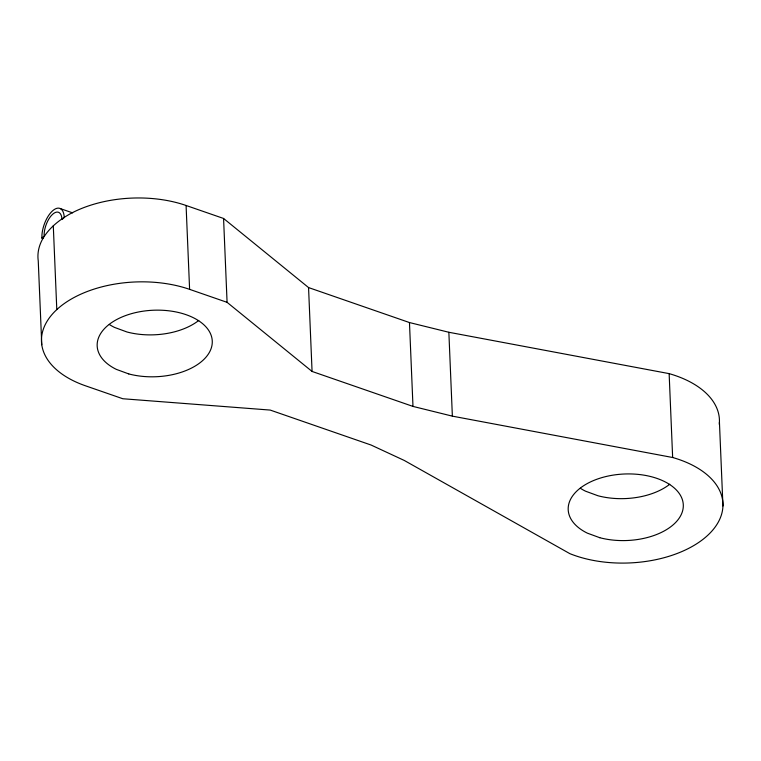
<?xml version="1.0" encoding="UTF-8"?>
<svg xmlns="http://www.w3.org/2000/svg" width="761" height="761" viewBox="0 0 761 761"><rect width="100%" height="100%" fill="white"/><g stroke="black" fill="none" stroke-linecap="round" stroke-linejoin="round"><path stroke-width="1.14" d="M719.288 424.277A95.915 55.429 -2.4 0 0 669.138 373.632L448.857 332.272L409.466 322.55L308.557 287.572L223.572 218.464L186.084 205.48A96.01 55.477 -2.4 0 0 69.508 214.202C58.768 220.3 48.771 228.31 42.549 239.163A96.428 55.724 -2.4 0 0 38.25 260.861L41.769 344.733M41.893 238.098L44.128 236.034A16.457 7.572 -70.9 0 1 52.509 214.383A16.457 7.572 -70.9 0 1 62.002 219.558L64.238 217.503A20.576 9.465 -70.9 0 0 52.366 211.025A20.576 9.465 -70.9 0 0 41.893 238.098L43.006 238.478M56.799 309.594A96.01 55.477 -2.4 0 1 189.603 289.351L227.082 302.336L312.067 371.444L412.985 406.412L452.367 416.143L672.648 457.504A95.915 55.429 -2.4 0 1 707.939 535.126A95.915 55.429 -2.4 0 1 569.865 553.656L404.291 460.462L371.092 445.033L270.222 410.074L122.825 398.745L85.451 385.789A96.428 55.724 -2.4 0 1 56.799 309.594L53.289 225.722M60.471 208.657L72.637 212.871M719.43 422.127L722.95 505.998M669.138 373.632L672.648 457.504M448.857 332.272L452.367 416.143M409.466 322.55L412.985 406.412M308.557 287.572L312.067 371.444M223.572 218.464L227.082 302.336M186.084 205.48L189.603 289.351M198.745 320.457A57.598 33.284 -2.4 0 1 127.001 331.996L114.588 327.439A57.598 33.284 -2.4 0 1 109.318 324.481M669.766 484.234A57.598 33.284 -2.4 0 1 598.022 495.772L585.609 491.216A57.598 33.284 -2.4 0 1 580.339 488.258M599.782 537.704L587.368 533.157A57.598 33.284 -2.4 0 1 603.073 477.28A57.598 33.284 -2.4 0 1 683.283 506.702A57.598 33.284 -2.4 0 1 599.782 537.704M128.761 373.927L116.347 369.38A57.598 33.284 -2.4 0 1 132.053 313.503A57.598 33.284 -2.4 0 1 212.252 342.926A57.598 33.284 -2.4 0 1 128.761 373.927"/></g></svg>
